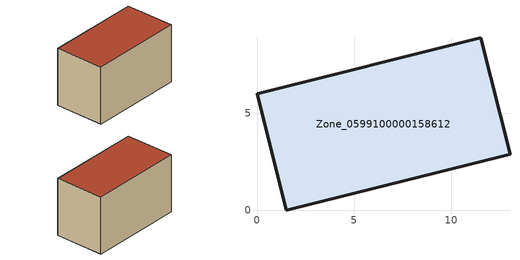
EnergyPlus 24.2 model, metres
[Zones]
Zone_0599100000158612
 floor ground (C_G): 1.5,0 0,6 11.51,8.88 13.02,2.88 z0
 wall outside (C_F): 1.5,0 13.02,2.88 11.51,8.88 0,6 1.5,0 z0:7.28
 roof outside (C_R): 0,6 1.5,0 13.02,2.88 11.51,8.88 z7.28
[BUILDING]
Pand.0599100000158612: North Axis=0; Terrain=City; Loads Convergence Tolerance Value=0.04; Temperature Convergence Tolerance Value=0.4; Solar Distribution=FullExterior; Maximum Number of Warmup Days=25; Minimum Number of Warmup Days=1
[Site:Location]
Rotterdam.The.Hague.AP_ZH_NLD Design_Conditions: Latitude=51.96; Longitude=4.45; Time Zone=1; Elevation=-4.5
[SITE:GROUNDTEMPERATURE:BUILDINGSURFACE]
18, 18, 18, 18, 18, 18, 18, 18, 18, 18, 18, 18
[MATERIAL] Thermal Absorptance=0.9; Solar Absorptance=0.7; Visible Absorptance=0.7
Name | Roughness | Thickness | Conductivity | Density | Specific Heat
G.TC.1965-1974 | MediumSmooth | 0.15 | 0.882353 | 540 | 1210
F.TC.1965-1974 | Rough | 0.3 | 0.697674 | 1920 | 840
R.TC.1965-1974 | MediumRough | 0.2 | 0.232558 | 1500 | 1000
[CONSTRUCTION]
C_G: G.TC.1965-1974
C_F: F.TC.1965-1974
C_R: R.TC.1965-1974
[ZONE]
Zone_0599100000158612: Type=1; Multiplier=1; Ceiling Height=Autocalculate; Volume=Autocalculate; Floor Area=autocalculate; Part of Total Floor Area=Yes
[ZONEINFILTRATION:DESIGNFLOWRATE]
Infil_Zone_0599100000158612: Zone or ZoneList or Space or SpaceList=Zone_0599100000158612; Schedule=AlwaysOn; Design Flow Rate Calculation Method=Flow/Area; Flow Rate per Floor Area=0.003; Constant Term Coefficient=1; Temperature Term Coefficient=0; Velocity Term Coefficient=0; Velocity Squared Term Coefficient=0
[HVACTEMPLATE:ZONE:IDEALLOADSAIRSYSTEM]
Zone_0599100000158612: Maximum Heating Supply Air Temperature=50; Minimum Cooling Supply Air Temperature=13; Maximum Heating Supply Air Humidity Ratio=0.0156; Minimum Cooling Supply Air Humidity Ratio=0.0077; Heating Limit=NoLimit; Cooling Limit=NoLimit; Dehumidification Control Type=ConstantSensibleHeatRatio; Cooling Sensible Heat Ratio=0.7; Dehumidification Setpoint=60; Humidification Control Type=None; Humidification Setpoint=30; Outdoor Air Method=None; Outdoor Air Flow Rate per Person=0.00944; Outdoor Air Flow Rate per Zone Floor Area=0; Outdoor Air Flow Rate per Zone=0; Demand Controlled Ventilation Type=None; Outdoor Air Economizer Type=NoEconomizer; Heat Recovery Type=None; Sensible Heat Recovery Effectiveness=0.7; Latent Heat Recovery Effectiveness=0.65
[ZONECONTROL:THERMOSTAT]
ThermostatControl_Zone_0599100000158612: Zone or ZoneList=Zone_0599100000158612; Control Type Schedule=DualSetpointControlType; Control 1=Thermostat_Zone_0599100000158612; Temperature Difference Between Cutout And Setpoint=0
[THERMOSTATSETPOINT:DUALSETPOINT]
Thermostat_Zone_0599100000158612: Heating Setpoint Temperature Schedule=HeatingSetpoint_Zone_0599100000158612; Cooling Setpoint Temperature Schedule=CoolingSetpoint_Zone_0599100000158612
[SCHEDULE:COMPACT]
HeatingSetpoint_Zone_0599100000158612: Through: 12/31, For: AllDays, Until: 24:00, 21
CoolingSetpoint_Zone_0599100000158612: Through: 12/31, For: AllDays, Until: 24:00, 24
DualSetpointControlType: Through: 12/31, For: AllDays, Until: 24:00, 4
AlwaysOn: Through: 12/31, For: AllDays, Until: 24:00, 1
